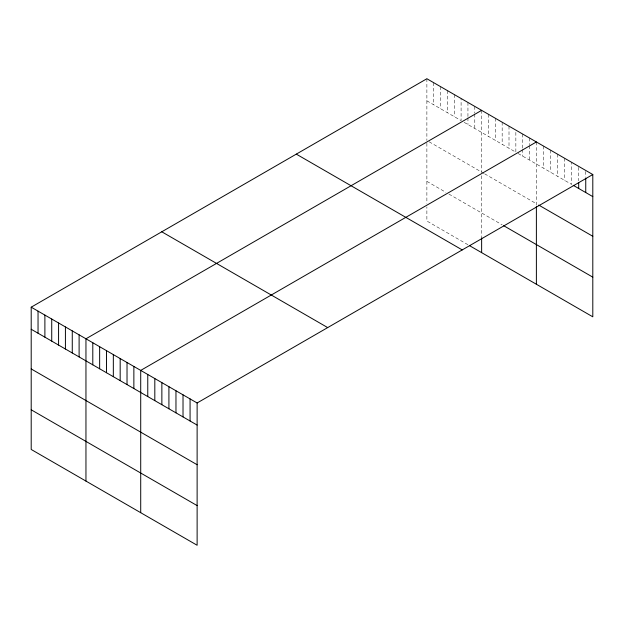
<?xml version="1.0" encoding="UTF-8"?>
<svg xmlns="http://www.w3.org/2000/svg" width="624" height="624" viewBox="0 0 624 624"><rect width="100%" height="100%" fill="white"/><g stroke="black" fill="none" stroke-linecap="round" stroke-linejoin="round"><path stroke-width="0.47" stroke-dasharray="3.12 2.34" d="M426.878 100.823L461.097 120.58L461.097 98.498M464.139 122.335L515.853 152.194L515.853 130.112M518.131 153.512L571.646 184.408L571.646 162.318M429.156 141.804L483.912 173.417M484.676 173.854L536.383 203.713M426.878 181.358L445.887 192.332M448.929 194.087L502.164 224.827M467.945 244.733L426.878 221.021L426.878 206.918M585.749 171.421L585.749 177.185M578.698 167.349L578.698 180.796M564.595 158.246L564.595 180.336M557.544 154.175L557.544 176.264M550.493 150.103L550.493 172.193M543.434 146.039L543.434 168.121M536.383 141.968L536.383 205.53M529.542 138.013L529.542 144.737M529.542 145.696L529.542 160.095M522.694 134.059L522.694 148.465M522.694 149.425L522.694 156.148M509.005 126.157L509.005 148.239M502.164 122.21L502.164 144.292M495.323 118.256L495.323 140.338M488.475 114.301L488.475 136.391M481.634 110.354L481.634 172.099M481.634 175.734L481.634 236.769M474.786 106.4L474.786 113.123M474.786 114.083L474.786 128.482M467.945 102.445L467.945 116.852M467.945 117.811L467.945 124.535M454.256 94.544L454.256 116.626M447.408 90.597L447.408 112.679M440.567 86.642L440.567 108.724M433.719 82.688L433.719 104.777M426.878 78.741L426.878 140.486M426.878 143.216L426.878 203.393"/><path stroke-width="0.94" d="M31.2 307.18L197.122 402.979L197.122 545.259L31.2 449.467L31.2 307.18L426.878 78.741L592.8 174.533L592.8 316.82L469.466 245.614M481.634 110.354L85.956 338.793L85.956 481.081M536.383 141.968L140.712 370.406L140.712 512.686M197.122 402.979L592.8 174.533M573.214 185.312L592.8 196.622M538.738 205.07L592.8 236.285M503.685 225.701L592.8 277.15M296.306 154.128L462.228 249.92M161.772 231.793L327.694 327.592M31.2 329.261L197.122 425.061M31.2 368.932L197.122 464.724M31.2 409.796L197.122 505.596M585.749 178.144L585.749 192.551M578.698 182.715L578.698 188.479M536.383 206.443L536.383 284.248M481.634 237.65L481.634 252.634M190.07 398.908L190.07 420.989M183.019 394.836L183.019 416.918M175.968 390.764L175.968 412.846M168.917 386.693L168.917 408.775M161.866 382.621L161.866 404.703M154.814 378.55L154.814 400.631M147.763 374.478L147.763 396.56M133.864 366.452L133.864 388.541M127.023 362.505L127.023 384.587M120.175 358.55L120.175 380.632M113.334 354.604L113.334 376.685M106.486 350.649L106.486 372.731M99.645 346.694L99.645 368.784M92.797 342.748L92.797 364.829M79.108 334.838L79.108 356.928M72.267 330.892L72.267 352.973M65.419 326.937L65.419 349.019M58.578 322.99L58.578 345.072M51.73 319.036L51.73 341.117M44.889 315.081L44.889 337.171M38.041 311.134L38.041 333.216"/></g></svg>
